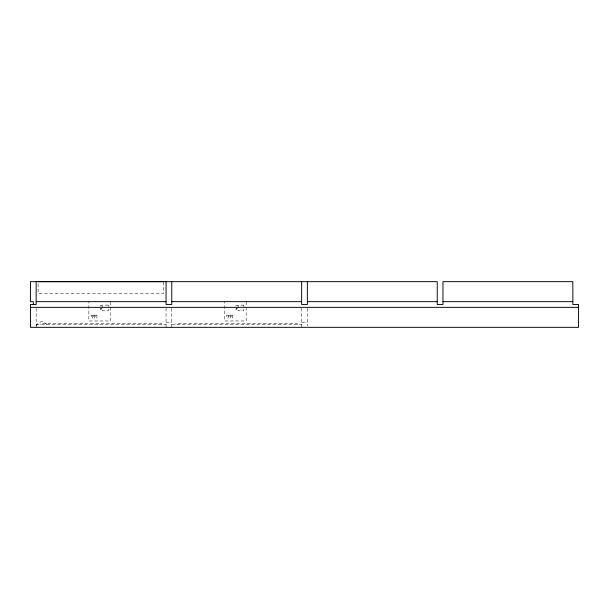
<?xml version="1.0" encoding="UTF-8"?>
<svg xmlns="http://www.w3.org/2000/svg" width="609" height="609" viewBox="0 0 609 609"><rect width="100%" height="100%" fill="white"/><g stroke="black" fill="none" stroke-linecap="round" stroke-linejoin="round"><path stroke-width="0.46" stroke-dasharray="3.04 2.28" d="M100.318 308.458L101.741 308.458M235.911 308.458L237.343 308.458M166.051 322.389L171.761 322.397M301.645 322.389L307.355 322.397M36.159 324.483L166.051 324.483M171.753 324.483L301.645 324.483M307.355 308.268L307.355 325.884M301.645 308.154L301.645 327.337M297.497 324.483L297.497 323.767L175.91 323.767L175.91 324.483M246.165 301.881L246.165 320.973L224.455 320.973L224.455 301.881M237.343 306.121L237.343 305.413L235.911 305.413L235.911 306.121M171.761 308.268L171.753 327.337M166.051 308.154L166.051 327.337M163.73 282.02L163.73 293.439L38.123 293.439L38.123 282.02M161.895 324.483L161.895 323.767L40.308 323.767L40.308 324.483M110.564 301.881L110.564 320.973L88.853 320.973L88.853 301.881M101.741 306.121L101.741 305.413L100.318 305.413L100.318 306.121M36.159 308.306L36.159 327.337M36.312 326.028A5.709 5.709 0 0 1 47.335 325.693M108.25 305.117L102.54 305.117L102.54 310.826L108.25 310.826L108.25 305.117M243.844 305.117L238.134 305.117L238.134 310.826L243.844 310.826L243.844 305.117M101.741 308.908L100.318 308.908L100.318 309.623L101.741 309.623L101.741 308.908M237.343 308.908L235.911 308.908L235.911 309.623L237.343 309.623L237.343 308.908M92.568 315.135L91.144 315.135L91.144 317.989L92.568 317.989L92.568 315.135M94.753 315.135L93.322 315.135L93.322 317.989L94.753 317.989L94.753 315.135M96.93 315.135L95.499 315.135L95.499 317.989L96.93 317.989L96.93 315.135M228.169 315.135L226.738 315.135L226.738 317.989L228.169 317.989L228.169 315.135M230.347 315.135L228.923 315.135L228.923 317.989L230.347 317.989L230.347 315.135M232.524 315.135L231.1 315.135L231.1 317.989L232.524 317.989L232.524 315.135"/><path stroke-width="0.91" d="M36.159 301.645L166.051 301.645M171.761 301.645L301.645 301.645M307.355 301.645L437.247 301.645M442.956 301.645L572.841 301.645M30.45 307.355L578.55 307.355M307.355 281.662L307.355 304.5L301.645 304.5L301.645 281.662M171.761 281.662L171.761 304.5L166.051 304.5L166.051 281.662M163.73 281.662L38.123 281.662M36.159 281.662L36.159 304.5L30.45 304.5L30.45 327.337L578.55 327.337L578.55 304.5L572.841 304.5L572.841 281.662L442.949 281.662L442.956 304.5L437.239 304.5L437.247 281.662L30.45 281.662L30.45 301.645L33.305 301.645L33.305 304.5"/></g></svg>
